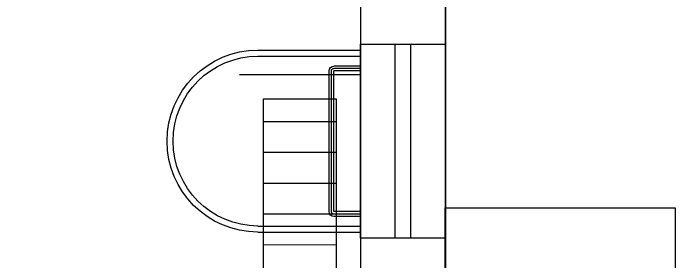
# Model space of a CAD drawing. Extents: x 226317 to 226469, y 8188101 to 8188260.
# Drawn here: x 226394.294 to 226397.065, y 8188238.289 to 8188239.311 of the extents above; entities that cross this region are included whole.
import ezdxf

# ---------------------------------------------------------------- set-up
doc = ezdxf.new("R2010")
doc.units = 0
doc.header["$LTSCALE"] = 15
doc.linetypes.add('HIDDEN', pattern=[0.375, 0.25, -0.125])
doc.layers.get('0').update_dxf_attribs({"color": 250})
for name, color, linetype in [('A-BARANDAS', 250, 'Continuous'), ('A-SANITARIOS', 250, 'Continuous'), ('A_20_Barandas', 250, 'Continuous'), ('DESAGUE', 250, 'Continuous')]:
    doc.layers.add(name, color=color, linetype=linetype)
doc.layers.add('A-MUROS', color=252, linetype='Continuous', lineweight=30)
doc.layers.add('Pavco', color=250, linetype='Continuous', lineweight=0)

# ---------------------------------------------------------------- blocks, each defined once
blk = doc.blocks.new('A$C59BA0E3C')
at = {"layer": 'A-BARANDAS', "ltscale": 0.5}
for points in [[(-0.3756, 0.4242), (-0.3756, 0.0004)], [(-0.3506, 0.4242), (-0.3506, 0.0004)], [(0.3494, 0.4242), (0.3494, 0.0004)], [(0.3744, 0.4242), (0.3744, 0.0004)]]:
    blk.add_lwpolyline(points, dxfattribs=at)
for radius in [0.375, 0.35]:
    blk.add_arc((-0.0006, 0.4242), radius, 0, 180, dxfattribs=at)
blk = doc.blocks.new('ESCALERA')
at = {"layer": 'A_20_Barandas', "linetype": 'Continuous', "ltscale": 0.3}
for p, q in [((0.29, 0.13), (-0.29, 0.13)), ((0.29, 0.12), (-0.29, 0.12)), ((-0.31, 0), (-0.31, 0.11)), ((-0.3, 0), (-0.3, 0.11)), ((-0.29, 0), (-0.29, 0.11)), ((0.29, 0.11), (-0.29, 0.11)), ((0.29, 0), (0.29, 0.11)), ((0.3, 0), (0.3, 0.11)), ((0.31, 0), (0.31, 0.11))]:
    blk.add_line(p, q, dxfattribs=at)
for centre, radius, start, end in [((-0.29, 0.11), 0.02, 90, 180), ((-0.29, 0.11), 0.01, 90, 180), ((0.29, 0.11), 0.02, 0, 90), ((0.29, 0.11), 0.01, 0, 90)]:
    blk.add_arc(centre, radius, start, end, dxfattribs=at)
blk = doc.blocks.new('BOMBAS-28.02.2025')
at = {"layer": 'DESAGUE'}
h = blk.add_hatch(dxfattribs=at)
h.set_pattern_fill('ANSI31', color=256, scale=0.04, angle=135)
h.set_pattern_definition([(180, (-2995.80736, -962.81477), (-4e-17, -0.127), [])])
h.paths.add_polyline_path([(6.11, -3.95), (5.81, -3.95), (5.81, -8.75), (6.11, -8.75)])
at = {"layer": 'A-SANITARIOS', "elevation": 0}
for points in [[(6.56, -4.525), (6.21, -4.525), (6.21, -3.725), (6.56, -3.725)], [(6.4165, -4.525), (6.3528, -4.525), (6.3528, -3.725), (6.4165, -3.725)]]:
    blk.add_lwpolyline(points, close=True, dxfattribs=at)
at = {"layer": 'A-SANITARIOS', "transparency": 33554559}
blk.add_lwpolyline([(6.56, -4.4), (7.51, -4.4), (7.51, -5.7), (6.56, -5.7)], close=True, dxfattribs=at)
at = {"layer": 'DESAGUE', "linetype": 'HIDDEN', "elevation": 0}
blk.add_lwpolyline([(6.21, -3.85), (6.21, -8.85), (5.71, -8.85), (5.71, -3.85)], close=True, dxfattribs=at)
at = {"layer": 'DESAGUE', "elevation": 0}
blk.add_lwpolyline([(5.81, -8.75), (5.81, -3.95), (6.11, -3.95), (6.11, -8.75)], close=True, dxfattribs=at)
at = {"xscale": -1, "rotation": 90}
blk.add_blockref('A$C59BA0E3C', (6.2104, -4.125, 0), dxfattribs=at)
at = {"layer": 'Pavco', "xscale": -1, "rotation": 90}
blk.add_blockref('ESCALERA', (6.2101, -4.125), dxfattribs=at)

msp = doc.modelspace()

# ---------------------------------------------------------------- linework, layer by layer
at = {"transparency": 33554559}
msp.add_lwpolyline([(226404.0271, 8188236.735), (226404.0271, 8188240.56), (226396.0775, 8188240.56), (226396.0775, 8188236.735)], close=True, dxfattribs=at)
at = {"layer": 'A-MUROS'}
msp.add_lwpolyline([(226392.0515, 8188247.9096), (226395.6771, 8188247.9096), (226395.6771, 8188243.0599), (226393.0515, 8188243.0598), (226393.0515, 8188242.9098), (226398.3771, 8188242.9096), (226398.3771, 8188240.91), (226395.7271, 8188240.91), (226395.7271, 8188232.0596), (226389.8671, 8188232.0596), (226389.8671, 8188242.9097), (226392.0515, 8188242.9101), (226392.0515, 8188245.11), (226394.6771, 8188245.11), (226394.6771, 8188245.2594)], dxfattribs=at)
msp.add_lwpolyline([(226404.0271, 8188240.56), (226404.0271, 8188232.0596), (226396.0776, 8188232.0596), (226396.0775, 8188240.56)], close=True, dxfattribs=at)

# ---------------------------------------------------------------- block references
msp.add_blockref('BOMBAS-28.02.2025', (226389.5171, 8188242.9096))

doc.saveas('drawing.dxf')
